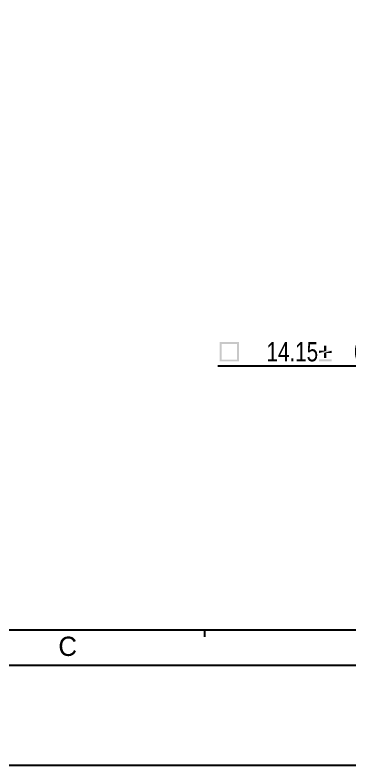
# Model space of a CAD drawing. Header units: millimetres. Extents: x 0 to 420, y 0 to 297.
# Drawn here: x 130.5 to 182.7, y 0 to 116.9 of the extents above; entities that cross this region are included whole.
import ezdxf
from ezdxf.enums import TextEntityAlignment as Align

# ---------------------------------------------------------------- set-up
doc = ezdxf.new("R2010")
doc.units = ezdxf.units.MM
doc.header["$LTSCALE"] = 23.1
doc.layers.get('0').update_dxf_attribs({"linetype": 'CONTINUOUS'})
doc.styles.get("Standard").update_dxf_attribs({"font": 'txt', "width": 0.8})
doc.styles.add('TEXTSTYLE_2', font='txt')
doc.dimstyles.new('DIMSTYLE_1', dxfattribs={"dimtxt": 3, "dimasz": 2.1, "dimexe": 2, "dimexo": 1, "dimgap": 0.75, "dimtad": 1, "dimzin": 0, "dimdsep": 46, "dimtxsty": 'STANDARD', "dimblk": '_FILLED', "dimblk1": '_FILLED', "dimblk2": '_FILLED', "dimcen": 0.09, "dimazin": 0, "dimtol": 1, "dimtp": 0.05, "dimtm": 0.05, "dimtfac": 1, "dimtofl": 0, "dimtmove": 0, "dimatfit": 3, "dimldrblk": '_FILLED', "dimfxl": 1, "dimtolj": 1, "dimtzin": 0, "dimarcsym": 0})
doc.dimstyles.new('DIMSTYLE_7', dxfattribs={"dimtxt": 3, "dimasz": 2.1, "dimexe": 2, "dimexo": 1, "dimgap": 1.5, "dimtad": 0, "dimtih": 1, "dimtoh": 1, "dimdec": 1, "dimzin": 0, "dimdsep": 46, "dimtxsty": 'STANDARD', "dimblk": '_FILLED', "dimblk1": '_FILLED', "dimblk2": '_FILLED', "dimcen": 0.09, "dimazin": 0, "dimtp": 0.5, "dimtm": 0.5, "dimtfac": 1, "dimtdec": 1, "dimtofl": 0, "dimtmove": 0, "dimatfit": 3, "dimldrblk": '_FILLED', "dimfxl": 1, "dimtolj": 1, "dimtzin": 0, "dimarcsym": 0})

# ---------------------------------------------------------------- blocks, each defined once
blk = doc.blocks.new('_FILLED')
at = {"color": 0, "linetype": 'BYBLOCK'}
blk.add_solid([(0, 0), (-1, 0.167), (-1, -0.167)], dxfattribs=at)
blk = doc.blocks.new('*D0')
at = {"color": 7, "linetype": 'CONTINUOUS'}
for p, q in [((206.19, 76.55), (206.19, 60.16)), ((192.04, 69.71), (192.04, 60.16)), ((199.11, 62.16), (162.06, 62.16)), ((192.04, 62.16), (199.11, 62.16)), ((206.19, 62.16), (199.11, 62.16))]:
    blk.add_line(p, q, dxfattribs=at)
at = {"color": 7, "linetype": 'CONTINUOUS', "xscale": 2.1, "yscale": 2.1, "zscale": 2.1, "rotation": 180}
blk.add_blockref('_FILLED', (192.04, 62.16), dxfattribs=at)
at = {"color": 7, "linetype": 'CONTINUOUS', "xscale": 2.1, "yscale": 2.1, "zscale": 2.1}
blk.add_blockref('_FILLED', (206.19, 62.16), dxfattribs=at)
at = {"color": 7, "linetype": 'CONTINUOUS', "width": 0.8}
for s, p in [('14.15', (177.69, 62.91)), ('0.05', (189.55, 62.91))]:
    blk.add_text(s, height=3, dxfattribs=at).set_placement(p, align=Align.RIGHT)
blk = doc.blocks.new('*D33')
at = {"color": 7, "linetype": 'CONTINUOUS'}
for p, q in [((76.58, 162.24), (121.89, 162.24)), ((56.96, 135.2), (55.6, 130.11)), ((55.6, 130.11), (49.28, 106.53))]:
    blk.add_line(p, q, dxfattribs=at)
for start, end in [(-29.7826, 0), (255, 318.8251)]:
    blk.add_arc((64.21, 162.24), 55.68, start, end, dxfattribs=at)
for points in [[(120.2, 160.13), (119.89, 162.24), (119.5, 160.15)], [(51.92, 108.3), (49.8, 108.46), (51.75, 107.62)]]:
    blk.add_solid(points, dxfattribs=at)
at = {"color": 7, "linetype": 'CONTINUOUS', "insert": (109.66, 131.59), "char_height": 3, "width": 145.1407, "attachment_point": 2, "line_spacing_factor": 0.9}
blk.add_mtext('HIINGE FINISHED PRODUCTS ANGLE IS 105{\\ftxt;\\W0.0001;\\H0.0001;\\~}{\\ftxt;\\W1.304029304;\\H3.0; }{\\ftxt;\\W0.0001;\\H0.0001;\\~}3{\\ftxt;\\W0.0001;\\H0.0001;\\~}{\\ftxt;\\W0.5494505495;\\H3.0; }{\\ftxt;\\W0.0001;\\H0.0001;\\~}', dxfattribs=at)

msp = doc.modelspace()

# ---------------------------------------------------------------- linework, layer by layer
at = {"color": 7, "linetype": 'CONTINUOUS'}
for p, q in [((396, 21), (23.5, 21)), ((160, 21), (160, 20)), ((401, 15.5), (19, 15.5)), ((0, 0), (420, 0))]:
    msp.add_line(p, q, dxfattribs=at)
for points in [[(162.347, 65.927), (165.369, 65.927), (162.654, 65.621)], [(162.654, 65.621), (162.347, 62.905), (162.347, 65.927)], [(162.654, 65.621), (162.654, 63.19), (162.347, 62.905)], [(165.062, 65.621), (162.654, 65.621), (165.369, 65.927)], [(165.062, 63.19), (165.062, 65.621), (165.369, 65.927)], [(165.062, 63.19), (165.369, 65.927), (165.369, 62.905)], [(178.981, 64.57), (179.791, 64.57), (177.842, 64.219)], [(178.63, 64.57), (178.981, 64.57), (177.842, 64.219)], [(178.63, 64.57), (177.842, 64.219), (177.842, 64.57)], [(178.63, 64.219), (177.842, 64.219), (179.791, 64.57)], [(178.981, 65.38), (178.63, 64.57), (178.63, 65.38)], [(178.63, 64.57), (178.981, 65.38), (178.981, 64.57)], [(178.981, 64.219), (178.63, 64.219), (179.791, 64.57)], [(178.981, 64.219), (179.791, 64.57), (179.791, 64.219)], [(162.654, 63.19), (165.062, 63.19), (162.347, 62.905)], [(165.369, 62.905), (162.347, 62.905), (165.062, 63.19)], [(179.791, 63.234), (177.842, 62.905), (177.842, 63.234)], [(177.842, 62.905), (179.791, 63.234), (179.791, 62.905)], [(178.981, 64.219), (178.63, 63.431), (178.63, 64.219)], [(178.63, 63.431), (178.981, 64.219), (178.981, 63.431)]]:
    msp.add_solid(points, dxfattribs=at)

# ---------------------------------------------------------------- texts
at = {"color": 7, "linetype": 'CONTINUOUS', "insert": (137.25, 20), "char_height": 3, "width": 3, "attachment_point": 1, "line_spacing_factor": 0.9, "style": 'TEXTSTYLE_2'}
msp.add_mtext('C', dxfattribs=at)

# ---------------------------------------------------------------- dimensions: what is measured, and where the dimension line sits
at = {"color": 7, "linetype": 'CONTINUOUS'}
dim = msp.add_angular_dim_2l(base=(98.104, 118.069), line1=((57.367, 136.699), (57.222, 136.162)), line2=((75.022, 162.241), (75.579, 162.241)), text='HIINGE FINISHED PRODUCTS ANGLE IS 105{\\fSymbol_ASME;\\W1.0;°±}3{\\fSymbol_ASME;\\W1.0;°}', dimstyle='DIMSTYLE_7', dxfattribs=at)
dim.commit()
dim.dimension.update_dxf_attribs({"geometry": '*D33', "text_midpoint": (108.838, 130.085), "dimtype": 162})
dim = msp.add_linear_dim(base=(192.038, 62.155), p1=(206.188, 77.547), p2=(192.038, 70.706), angle=180, text='{\\fSymbol_ASME;\\W1.0;□}<>', dimstyle='DIMSTYLE_1', dxfattribs=at)
dim.commit()
dim.dimension.update_dxf_attribs({"geometry": '*D0', "text_midpoint": (177.621, 62.155), "dimtype": 160})

doc.saveas('drawing.dxf')
